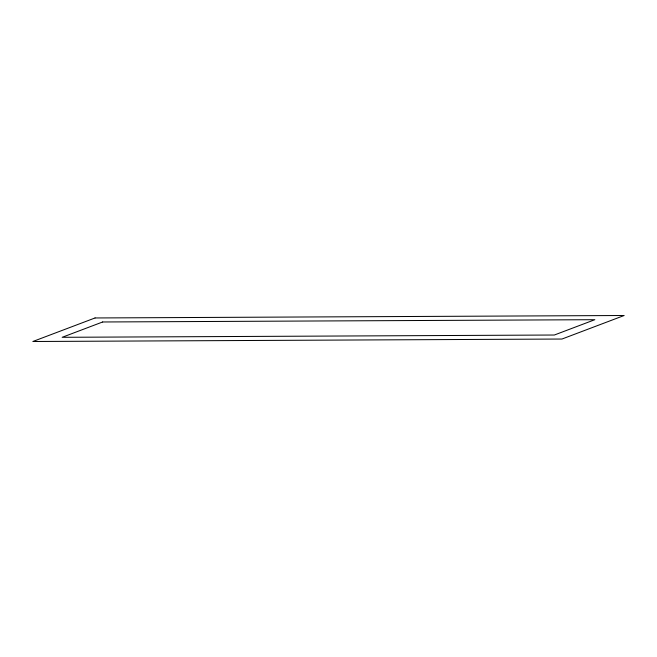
<?xml version="1.0" encoding="UTF-8"?>
<svg xmlns="http://www.w3.org/2000/svg" width="657" height="657" viewBox="0 0 657 657"><rect width="100%" height="100%" fill="white"/><g stroke="black" fill="none" stroke-linecap="round" stroke-linejoin="round"><path stroke-width="0.99" d="M95.043 317.963L32.85 341.5L561.957 339.037L624.15 315.5L95.043 317.963M102.656 321.979L62.169 337.304L554.344 335.021L594.831 319.696L102.656 321.979"/></g></svg>
